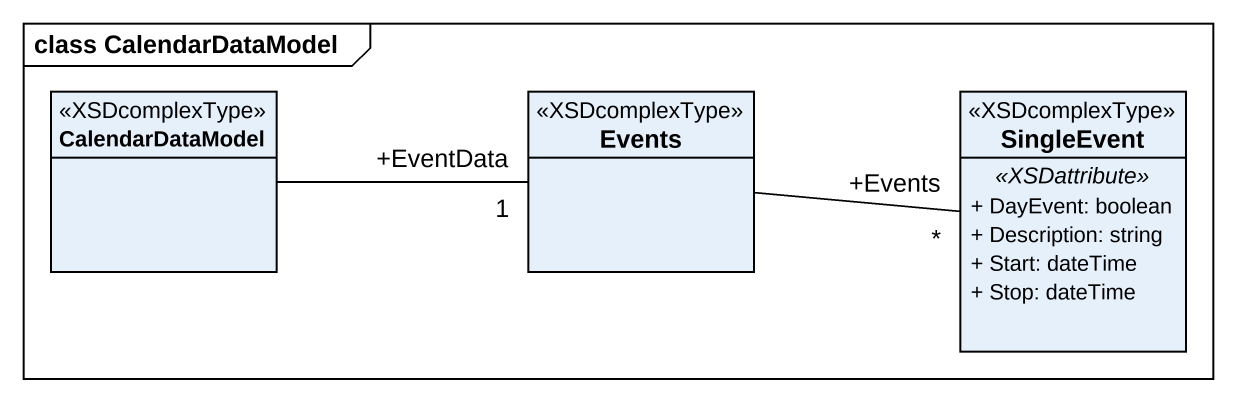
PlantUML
@startuml
mainframe class CalendarDataModel
hide circle
hide empty members
skinparam classAttributeIconSize 0
class CalendarDataModel <<XSDcomplexType>>
class Events <<XSDcomplexType>>
class SingleEvent <<XSDcomplexType>> {
  .. <<XSDattribute>> ..
  + DayEvent: boolean
  + Description: string
  + Start: dateTime
  + Stop: dateTime
}
CalendarDataModel -right- "+EventData\n1" Events
Events -right- "+Events\n*" SingleEvent
@enduml
